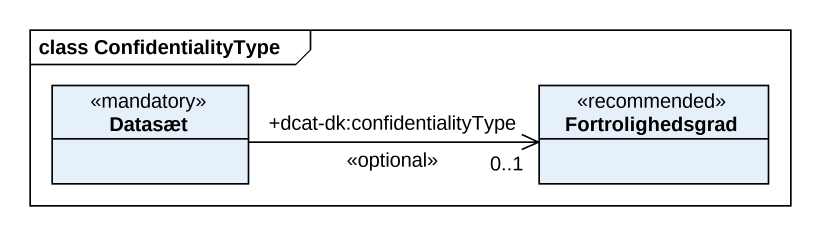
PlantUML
@startuml
mainframe class ConfidentialityType
hide circle
hide empty members
class Datasæt <<mandatory>>
class Fortrolighedsgrad <<recommended>>
Datasæt -right-> "+dcat-dk:confidentialityType\n0..1" Fortrolighedsgrad : <<optional>>
@enduml
